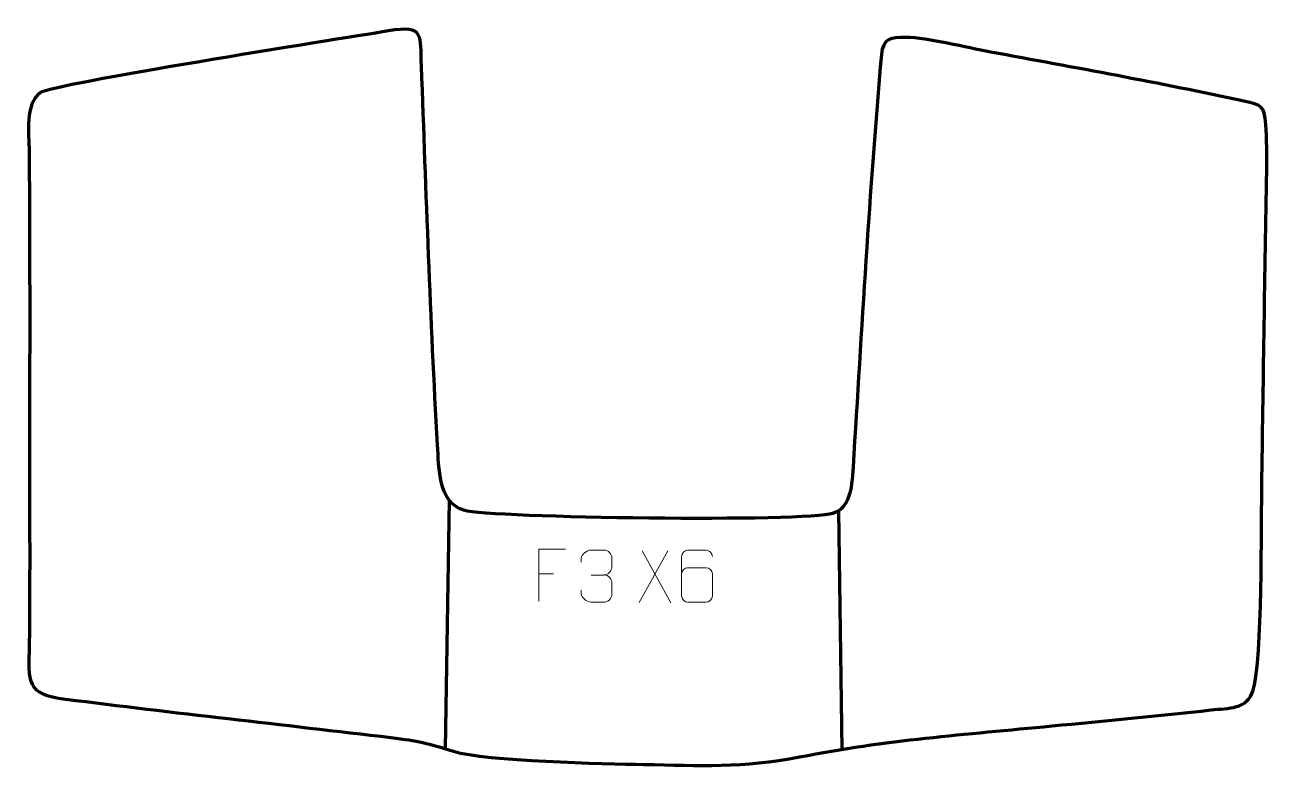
# Model space of a CAD drawing. Header units: millimetres. Extents: x -312 to 284, y -173 to 184.
import ezdxf

# ---------------------------------------------------------------- set-up
doc = ezdxf.new("R2010")
doc.units = ezdxf.units.MM
doc.header["$MEASUREMENT"] = 0
doc.layers.add('layer 2', color=7, linetype='Continuous')
doc.layers.add('layer 3', color=7, linetype='Continuous')

msp = doc.modelspace()

# ---------------------------------------------------------------- linework, layer by layer
at = {"layer": 'layer 2', "color": 142, "lineweight": 158}
for points in [[(-108.7653, -44.3181), (-108.7653, -44.3181), (-110.6731, -163.616), (-110.6731, -163.616)], [(78.0548, -49.3295), (78.0548, -49.3295), (79.6836, -163.918), (79.6836, -163.918)]]:
    msp.add_open_spline(points, degree=3, dxfattribs=at)
at = {"layer": 'layer 3', "color": 242, "lineweight": 158}
msp.add_open_spline([(277.0721, -135.5185), (274.2887, -144.8419), (265.2415, -144.0421), (256.9554, -144.9809), (256.9554, -144.9809), (231.4813, -147.867), (206.0461, -150.1538), (180.5416, -152.6607), (180.5416, -152.6607), (138.9563, -156.6985), (100.67, -159.3781), (59.4077, -167.5603), (59.4077, -167.5603), (31.8055, -172.9277), (12.0272, -171.5658), (-15.5327, -171.1557), (-15.5327, -171.1557), (-34.0032, -170.8506), (-91.7162, -169.4573), (-106.6814, -164.8485), (-106.6814, -164.8485), (-119.3461, -160.908), (-123.3212, -159.8334), (-136.7648, -158.2284), (-136.7648, -158.2284), (-188.7795, -152.028), (-241.0023, -146.354), (-292.9483, -139.7616), (-292.9483, -139.7616), (-312.3292, -137.302), (-310.6497, -132.0113), (-310.4035, -113.7102), (-310.4035, -113.7102), (-309.9769, -79.0127), (-310.2896, -43.8947), (-310.2251, -9.1458), (-310.2251, -9.1458), (-310.1432, 34.9605), (-310.1118, 79.064), (-310.4307, 123.1697), (-310.4307, 123.1697), (-310.4921, 131.5386), (-312.4915, 146.0241), (-305.1831, 151.2884), (-305.1831, 151.2884), (-299.3414, 155.4962), (-164.8682, 176.5616), (-137.934, 181.0016), (-137.934, 181.0016), (-120.2757, 183.9125), (-122.714, 178.8925), (-122.1331, 164.0257), (-122.1331, 164.0257), (-119.7733, 103.5046), (-117.891, 42.7409), (-114.3897, -17.7117), (-114.3897, -17.7117), (-113.768, -28.4465), (-114.0649, -45.5118), (-101.7846, -49.1431), (-101.7846, -49.1431), (-88.9559, -52.9365), (63.1613, -54.8729), (75.3217, -50.6394), (75.3217, -50.6394), (83.4002, -47.8266), (84.3104, -39.8618), (85.0368, -28.3059), (85.0368, -28.3059), (89.171, 37.4586), (92.8591, 104.1898), (98.671, 169.7238), (98.671, 169.7238), (99.3445, 177.3185), (103.0153, 178.0414), (110.3136, 177.8837), (110.3136, 177.8837), (121.0857, 177.6509), (139.4987, 172.9701), (150.9977, 170.8488), (150.9977, 170.8488), (191.5434, 163.3705), (232.3804, 156.0186), (272.6506, 147.2109), (272.6506, 147.2109), (280.8662, 145.4141), (282.5726, 145.4239), (283.1821, 135.9211), (283.1821, 135.9211), (283.5567, 130.0795), (283.8142, 119.8044), (283.677, 113.5016), (283.677, 113.5016), (282.6126, 64.6295), (282.1185, 15.7437), (281.2913, -33.1332), (281.2913, -33.1332), (280.8861, -56.9607), (281.6989, -120.0211), (277.0721, -135.5185)], degree=3, knots=[0, 0, 0, 0, 0.03846154, 0.03846154, 0.03846154, 0.03846154, 0.07692308, 0.07692308, 0.07692308, 0.07692308, 0.11538462, 0.11538462, 0.11538462, 0.11538462, 0.15384615, 0.15384615, 0.15384615, 0.15384615, 0.19230769, 0.19230769, 0.19230769, 0.19230769, 0.23076923, 0.23076923, 0.23076923, 0.23076923, 0.26923077, 0.26923077, 0.26923077, 0.26923077, 0.30769231, 0.30769231, 0.30769231, 0.30769231, 0.34615385, 0.34615385, 0.34615385, 0.34615385, 0.38461538, 0.38461538, 0.38461538, 0.38461538, 0.42307692, 0.42307692, 0.42307692, 0.42307692, 0.46153846, 0.46153846, 0.46153846, 0.46153846, 0.5, 0.5, 0.5, 0.5, 0.53846154, 0.53846154, 0.53846154, 0.53846154, 0.57692308, 0.57692308, 0.57692308, 0.57692308, 0.61538462, 0.61538462, 0.61538462, 0.61538462, 0.65384615, 0.65384615, 0.65384615, 0.65384615, 0.69230769, 0.69230769, 0.69230769, 0.69230769, 0.73076923, 0.73076923, 0.73076923, 0.73076923, 0.76923077, 0.76923077, 0.76923077, 0.76923077, 0.80769231, 0.80769231, 0.80769231, 0.80769231, 0.84615385, 0.84615385, 0.84615385, 0.84615385, 0.88461538, 0.88461538, 0.88461538, 0.88461538, 0.92307692, 0.92307692, 0.92307692, 0.92307692, 1, 1, 1, 1], dxfattribs=at)
at = {"layer": 'layer 3', "color": 250, "lineweight": 9}
for points, knots in [([(-52.957, -67.8186), (-52.957, -67.8186), (-65.831, -67.8186), (-65.831, -67.8186), (-65.831, -67.8186), (-65.831, -67.8186), (-65.831, -92.7722), (-65.831, -92.7722)], [0, 0, 0, 0, 0.33333333, 0.33333333, 0.33333333, 0.33333333, 1, 1, 1, 1]), ([(-45.4442, -73.9641), (-45.4442, -73.9641), (-45.4442, -72.1069), (-45.4442, -72.1069), (-45.4442, -72.1069), (-45.4585, -70.365), (-42.794, -68.2469), (-40.7349, -68.2696), (-40.7349, -68.2696), (-38.6708, -68.2696), (-36.6068, -68.2696), (-34.5431, -68.2696), (-34.5431, -68.2696), (-32.3486, -68.2608), (-30.7503, -70.1076), (-30.7059, -72.0197), (-30.7059, -72.0197), (-30.7063, -73.4548), (-30.7063, -74.8899), (-30.7059, -76.3254), (-30.7059, -76.3254), (-30.7545, -77.9789), (-32.3571, -80.2089), (-34.5554, -80.1989), (-34.5554, -80.1989), (-32.3517, -80.2101), (-30.7437, -82.0133), (-30.6897, -84.0728), (-30.6897, -84.0728), (-30.6901, -85.8575), (-30.6901, -87.6422), (-30.6897, -89.4273), (-30.6897, -89.4273), (-30.6796, -91.4887), (-32.7345, -93.2518), (-34.5554, -93.2437), (-34.5554, -93.2437), (-36.6207, -93.2434), (-38.6859, -93.2434), (-40.7515, -93.2437), (-40.7515, -93.2437), (-42.9201, -93.2322), (-45.4511, -90.832), (-45.4697, -89.3702), (-45.4697, -89.3702), (-45.4697, -89.3702), (-45.4697, -87.4616), (-45.4697, -87.4616)], [0, 0, 0, 0, 0.07692308, 0.07692308, 0.07692308, 0.07692308, 0.15384615, 0.15384615, 0.15384615, 0.15384615, 0.23076923, 0.23076923, 0.23076923, 0.23076923, 0.30769231, 0.30769231, 0.30769231, 0.30769231, 0.38461538, 0.38461538, 0.38461538, 0.38461538, 0.46153846, 0.46153846, 0.46153846, 0.46153846, 0.53846154, 0.53846154, 0.53846154, 0.53846154, 0.61538462, 0.61538462, 0.61538462, 0.61538462, 0.69230769, 0.69230769, 0.69230769, 0.69230769, 0.76923077, 0.76923077, 0.76923077, 0.76923077, 0.84615385, 0.84615385, 0.84615385, 0.84615385, 1, 1, 1, 1]), ([(17.5587, -71.2743), (17.5346, -69.9348), (16.1784, -68.2816), (14.6065, -68.3159), (14.6065, -68.3159), (11.6217, -68.3162), (8.6365, -68.3162), (5.6511, -68.3159), (5.6511, -68.3159), (4.432, -68.301), (2.7038, -69.7386), (2.6988, -71.2743), (2.6988, -71.2743), (2.6991, -77.6348), (2.6991, -83.9956), (2.6988, -90.3563), (2.6988, -90.3563), (2.7035, -91.5192), (4.432, -93.2903), (5.6511, -93.3147), (5.6511, -93.3147), (8.6365, -93.3144), (11.6217, -93.3144), (14.6065, -93.3147), (14.6065, -93.3147), (15.8846, -93.2709), (17.5543, -91.6564), (17.5587, -90.3563), (17.5587, -90.3563), (17.5587, -86.773), (17.5587, -83.1899), (17.5587, -79.6072), (17.5587, -79.6072), (17.5202, -78.129), (15.9375, -76.6961), (14.6065, -76.6981), (14.6065, -76.6981), (11.6217, -76.6978), (8.6365, -76.6978), (5.6511, -76.6981), (5.6511, -76.6981), (4.3216, -76.6931), (2.6786, -78.2004), (2.7203, -79.6289)], [0, 0, 0, 0, 0.08333333, 0.08333333, 0.08333333, 0.08333333, 0.16666667, 0.16666667, 0.16666667, 0.16666667, 0.25, 0.25, 0.25, 0.25, 0.33333333, 0.33333333, 0.33333333, 0.33333333, 0.41666667, 0.41666667, 0.41666667, 0.41666667, 0.5, 0.5, 0.5, 0.5, 0.58333333, 0.58333333, 0.58333333, 0.58333333, 0.66666667, 0.66666667, 0.66666667, 0.66666667, 0.75, 0.75, 0.75, 0.75, 0.83333333, 0.83333333, 0.83333333, 0.83333333, 1, 1, 1, 1])]:
    msp.add_open_spline(points, degree=3, knots=knots, dxfattribs=at)
for points in [[(-3.8294, -68.5552), (-3.8294, -68.5552), (-17.57, -93.451), (-17.57, -93.451)], [(-16.1154, -68.5552), (-16.1154, -68.5552), (-2.3748, -93.5087), (-2.3748, -93.5087)], [(-65.831, -79.6983), (-65.831, -79.6983), (-58.6629, -79.6983), (-58.6629, -79.6983)], [(-40.7345, -80.2093), (-40.7345, -80.2093), (-34.5381, -80.2093), (-34.5381, -80.2093)]]:
    msp.add_open_spline(points, degree=3, dxfattribs=at)

doc.saveas('drawing.dxf')
